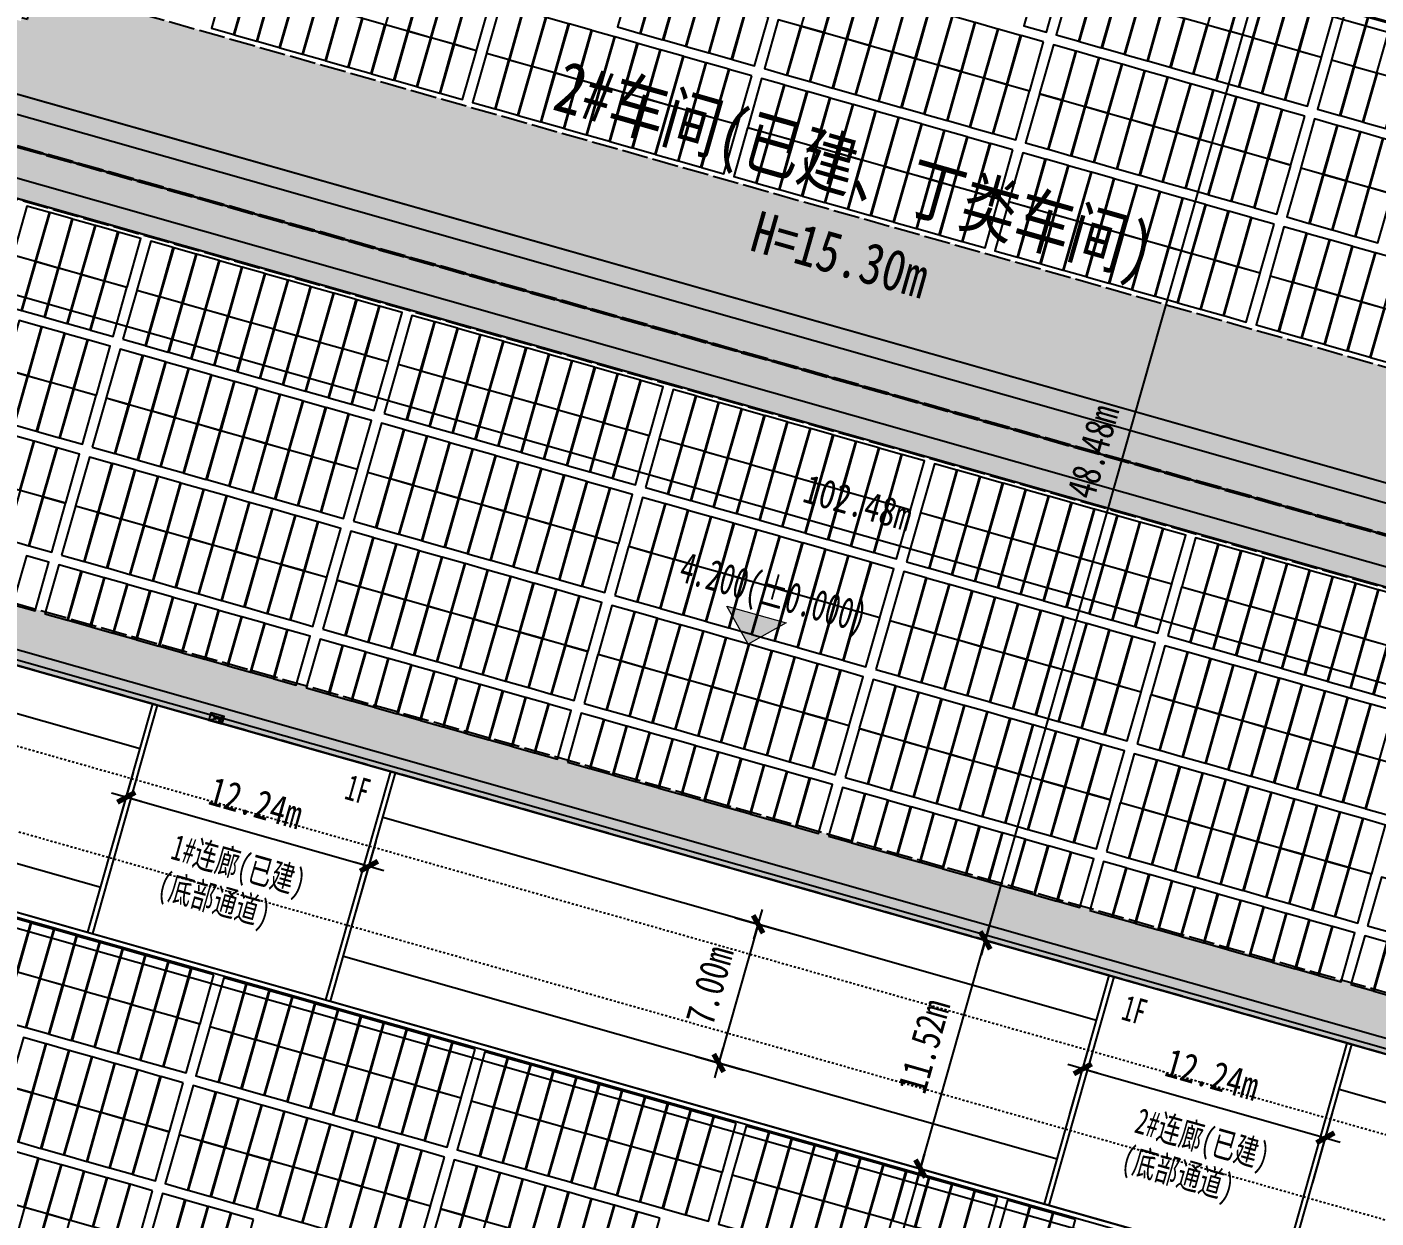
# Model space of a CAD drawing. Header units: millimetres. Extents: x 221342 to 221936, y -165780 to -165359.
# Drawn here: x 221489.9 to 221555.3, y -165624.8 to -165567 of the extents above; entities that cross this region are included whole.
import ezdxf
from ezdxf.enums import TextEntityAlignment as Align

# ---------------------------------------------------------------- set-up
doc = ezdxf.new("R2010")
doc.units = ezdxf.units.MM
doc.linetypes.add('DASH', pattern=[0.35, 0.25, -0.1])
doc.linetypes.add('DASHED', pattern=[1.524, 1.27, -0.254])
for name, color, linetype in [('PUB_DIM', 3, 'Continuous'), ('WALL', 51, 'Continuous'), ('zt-道路', 240, 'Continuous'), ('单元区域外轮廓', 7, 'ByLayer'), ('屋脊线', 7, 'ByLayer'), ('消防车道', 3, 'Continuous'), ('组件', 7, 'ByLayer'), ('轴网标注', 240, 'Continuous'), ('逆变器', 7, 'ByLayer'), ('阴影', 8, 'DASHED'), ('障碍物', 7, 'ByLayer')]:
    doc.layers.add(name, color=color, linetype=linetype)
doc.styles.add('-仿宋_GB2312', font='', dxfattribs={"width": 0.8})
doc.styles.add('-黑体', font='', dxfattribs={"width": 0.7})
doc.styles.add('dim_font', font='SIMPLEX.shx', dxfattribs={"width": 0.8})
doc.styles.get('-仿宋_GB2312').set_extended_font_data('FangSong_GB2312')
doc.styles.get('-黑体').set_extended_font_data('SimHei')
doc.dimstyles.new('AXIS150', dxfattribs={"dimscale": 1.5, "dimtxt": 300, "dimasz": 1, "dimexe": 250, "dimexo": 300, "dimgap": 150, "dimtad": 1, "dimdec": 0, "dimtxsty": 'dim_font', "dimblk": '_DIMX', "dimblk1": '_DIMX', "dimblk2": '_DIMX', "dimcen": 2.5, "dimse1": 1, "dimse2": 1, "dimclrt": 9, "dimazin": 3, "dimtfac": 1, "dimtdec": 0, "dimtix": 1, "dimtmove": 2, "dimatfit": 3, "dimldrblk": '_DIMX'})
pattern_1 = [(344.143, (221595.9987, -165598.90403), (0.1795964, 0.1965312), [0, -0.238125])]

# ---------------------------------------------------------------- blocks, each defined once
blk = doc.blocks.new('_DIMX')
blk.add_line((-150, 0), (150, 0))
at = {"const_width": 50}
blk.add_lwpolyline([(-70, -70), (70, 70)], dxfattribs=at)
blk = doc.blocks.new('*D133')
at = {"layer": 'Defpoints', "color": 0, "linetype": 'Continuous', "transparency": 16777216}
for p in [(221524.222, -165610.212), (221522.309, -165616.946), (221523.419, -165617.261)]:
    blk.add_point(p, dxfattribs=at)
at = {"layer": '轴网标注', "color": 0, "linetype": 'Continuous', "lineweight": -2, "transparency": 16777216}
for p, q in [((221525.33, -165610.532), (221523.421, -165617.256)), ((221524.222, -165610.212), (221526.534, -165610.869)), ((221522.309, -165616.946), (221524.622, -165617.602))]:
    blk.add_line(p, q, dxfattribs=at)
at = {"layer": '轴网标注', "color": 0, "linetype": 'Continuous', "lineweight": -2, "transparency": 16777216, "xscale": 0.005, "yscale": 0.005, "zscale": 0.005}
for p, rotation in [((221525.332, -165610.527), 74.14276208731073), ((221523.419, -165617.261), 254.1427620873107)]:
    blk.add_blockref('_DIMX', p, dxfattribs=dict(at, rotation=rotation))
at = {"layer": '轴网标注', "color": 9, "linetype": 'Continuous', "transparency": 16777216, "insert": (221522.981, -165613.498), "char_height": 1.4, "attachment_point": 5, "rotation": 74.14276, "style": '-仿宋_GB2312'}
blk.add_mtext('\\A1;7.00m', dxfattribs=at)
blk = doc.blocks.new('*D141')
at = {"layer": 'Defpoints', "color": 0, "linetype": 'Continuous', "transparency": 16777216}
for p in [(221496.499, -165456.12), (221428.712, -165655.332), (221439.343, -165658.351)]:
    blk.add_point(p, dxfattribs=at)
at = {"layer": '轴网标注', "color": 0, "linetype": 'Continuous', "lineweight": -2, "transparency": 16777216}
for p, q in [((221496.499, -165456.12), (221484.932, -165452.835)), ((221486.133, -165453.181), (221428.713, -165655.327)), ((221439.343, -165658.351), (221427.51, -165654.99))]:
    blk.add_line(p, q, dxfattribs=at)
at = {"layer": '轴网标注', "color": 0, "linetype": 'Continuous', "lineweight": -2, "transparency": 16777216, "xscale": 0.005, "yscale": 0.005, "zscale": 0.005}
for p, rotation in [((221486.134, -165453.176), 74.14276208731073), ((221428.712, -165655.332), 254.1427620873107)]:
    blk.add_blockref('_DIMX', p, dxfattribs=dict(at, rotation=rotation))
at = {"layer": '轴网标注', "color": 9, "linetype": 'Continuous', "transparency": 16777216, "insert": (221456.028, -165553.858), "char_height": 1.4, "attachment_point": 5, "rotation": 74.14276, "style": '-仿宋_GB2312'}
blk.add_mtext('\\A1;210.15m', dxfattribs=at)
blk = doc.blocks.new('*D146')
at = {"layer": 'Defpoints', "color": 0, "linetype": 'Continuous', "transparency": 16777216}
for p in [(221494.057, -165606.546), (221506.451, -165607.71), (221505.831, -165609.891)]:
    blk.add_point(p, dxfattribs=at)
at = {"layer": '轴网标注', "color": 0, "linetype": 'Continuous', "lineweight": -2, "transparency": 16777216}
for p, q in [((221494.057, -165606.546), (221495.018, -165603.164)), ((221494.681, -165604.367), (221506.446, -165607.709)), ((221505.831, -165609.891), (221506.792, -165606.508))]:
    blk.add_line(p, q, dxfattribs=at)
at = {"layer": '轴网标注', "color": 0, "linetype": 'Continuous', "lineweight": -2, "transparency": 16777216, "xscale": 0.005, "yscale": 0.005, "zscale": 0.005}
for p, rotation in [((221494.677, -165604.366), 164.1427629060019), ((221506.451, -165607.71), 344.142762906002)]:
    blk.add_blockref('_DIMX', p, dxfattribs=dict(at, rotation=rotation))
at = {"layer": '轴网标注', "color": 9, "linetype": 'Continuous', "transparency": 16777216, "insert": (221500.96, -165604.643), "char_height": 1.4, "attachment_point": 5, "rotation": 344.14276, "style": '-仿宋_GB2312'}
blk.add_mtext('\\A1;12.24m', dxfattribs=at)
blk = doc.blocks.new('*D147')
at = {"layer": 'Defpoints', "color": 0, "linetype": 'Continuous', "transparency": 16777216}
for p in [(221540.461, -165619.728), (221552.855, -165620.892), (221552.236, -165623.072)]:
    blk.add_point(p, dxfattribs=at)
at = {"layer": '轴网标注', "color": 0, "linetype": 'Continuous', "lineweight": -2, "transparency": 16777216}
for p, q in [((221540.461, -165619.728), (221541.422, -165616.345)), ((221541.086, -165617.549), (221552.85, -165620.89)), ((221552.236, -165623.072), (221553.197, -165619.689))]:
    blk.add_line(p, q, dxfattribs=at)
at = {"layer": '轴网标注', "color": 0, "linetype": 'Continuous', "lineweight": -2, "transparency": 16777216, "xscale": 0.005, "yscale": 0.005, "zscale": 0.005}
for p, rotation in [((221541.081, -165617.547), 164.1427629060019), ((221552.855, -165620.892), 344.142762906002)]:
    blk.add_blockref('_DIMX', p, dxfattribs=dict(at, rotation=rotation))
at = {"layer": '轴网标注', "color": 9, "linetype": 'Continuous', "transparency": 16777216, "insert": (221547.364, -165617.825), "char_height": 1.4, "attachment_point": 5, "rotation": 344.14276, "style": '-仿宋_GB2312'}
blk.add_mtext('\\A1;12.24m', dxfattribs=at)
blk = doc.blocks.new('*D173')
at = {"layer": 'Defpoints', "color": 0, "linetype": 'Continuous', "transparency": 16777216}
for p in [(221531.802, -165621.991), (221518.555, -165668.626), (221519.957, -165669.025)]:
    blk.add_point(p, dxfattribs=at)
at = {"layer": '轴网标注', "color": 0, "linetype": 'Continuous', "lineweight": -2, "transparency": 16777216}
for p, q in [((221533.202, -165622.394), (221519.958, -165669.02)), ((221531.802, -165621.991), (221534.406, -165622.731)), ((221518.555, -165668.626), (221521.159, -165669.366))]:
    blk.add_line(p, q, dxfattribs=at)
at = {"layer": '轴网标注', "color": 0, "linetype": 'Continuous', "lineweight": -2, "transparency": 16777216, "xscale": 0.005, "yscale": 0.005, "zscale": 0.005}
for p, rotation in [((221533.204, -165622.39), 74.14276208731073), ((221519.957, -165669.025), 254.1427620873107)]:
    blk.add_blockref('_DIMX', p, dxfattribs=dict(at, rotation=rotation))
at = {"layer": '轴网标注', "color": 9, "linetype": 'Continuous', "transparency": 16777216, "insert": (221525.186, -165645.311), "char_height": 1.4, "attachment_point": 5, "rotation": 74.14276, "style": '-仿宋_GB2312'}
blk.add_mtext('\\A1;48.48m', dxfattribs=at)
blk = doc.blocks.new('*D174')
at = {"layer": 'Defpoints', "color": 0, "linetype": 'Continuous', "transparency": 16777216}
for p in [(221534.949, -165610.91), (221536.351, -165611.308), (221531.802, -165621.991)]:
    blk.add_point(p, dxfattribs=at)
at = {"layer": '轴网标注', "color": 0, "linetype": 'Continuous', "lineweight": -2, "transparency": 16777216}
for p, q in [((221533.205, -165622.385), (221536.35, -165611.313)), ((221534.949, -165610.91), (221537.554, -165611.649)), ((221531.802, -165621.991), (221534.406, -165622.731))]:
    blk.add_line(p, q, dxfattribs=at)
at = {"layer": '轴网标注', "color": 0, "linetype": 'Continuous', "lineweight": -2, "transparency": 16777216, "xscale": 0.005, "yscale": 0.005, "zscale": 0.005}
for p, rotation in [((221536.351, -165611.308), 74.1427620873107), ((221533.204, -165622.39), 254.1427620873107)]:
    blk.add_blockref('_DIMX', p, dxfattribs=dict(at, rotation=rotation))
at = {"layer": '轴网标注', "color": 9, "linetype": 'Continuous', "transparency": 16777216, "insert": (221533.383, -165616.453), "char_height": 1.4, "attachment_point": 5, "rotation": 74.14276, "style": '-仿宋_GB2312'}
blk.add_mtext('\\A1;11.52m', dxfattribs=at)
blk = doc.blocks.new('*D175')
at = {"layer": 'Defpoints', "color": 0, "linetype": 'Continuous', "transparency": 16777216}
for p in [(221548.196, -165564.275), (221534.949, -165610.91), (221536.351, -165611.308)]:
    blk.add_point(p, dxfattribs=at)
at = {"layer": '轴网标注', "color": 0, "linetype": 'Continuous', "lineweight": -2, "transparency": 16777216}
for p, q in [((221548.196, -165564.275), (221550.801, -165565.014)), ((221549.597, -165564.678), (221536.353, -165611.303)), ((221534.949, -165610.91), (221537.554, -165611.649))]:
    blk.add_line(p, q, dxfattribs=at)
at = {"layer": '轴网标注', "color": 0, "linetype": 'Continuous', "lineweight": -2, "transparency": 16777216, "xscale": 0.005, "yscale": 0.005, "zscale": 0.005}
for p, rotation in [((221549.598, -165564.673), 74.14276208731073), ((221536.351, -165611.308), 254.1427620873107)]:
    blk.add_blockref('_DIMX', p, dxfattribs=dict(at, rotation=rotation))
at = {"layer": '轴网标注', "color": 9, "linetype": 'Continuous', "transparency": 16777216, "insert": (221541.58, -165587.594), "char_height": 1.4, "attachment_point": 5, "rotation": 74.14276, "style": '-仿宋_GB2312'}
blk.add_mtext('\\A1;48.48m', dxfattribs=at)
blk = doc.blocks.new('*D177')
at = {"layer": 'Defpoints', "color": 0, "linetype": 'Continuous', "transparency": 16777216}
for p in [(221481.309, -165574.57), (221579.89, -165602.572), (221579.066, -165605.471)]:
    blk.add_point(p, dxfattribs=at)
at = {"layer": '轴网标注', "color": 0, "linetype": 'Continuous', "lineweight": -2, "transparency": 16777216}
for p, q in [((221481.309, -165574.57), (221480.144, -165578.672)), ((221480.491, -165577.471), (221579.061, -165605.47)), ((221579.89, -165602.572), (221578.725, -165606.673))]:
    blk.add_line(p, q, dxfattribs=at)
at = {"layer": '轴网标注', "color": 0, "linetype": 'Continuous', "lineweight": -2, "transparency": 16777216, "xscale": 0.005, "yscale": 0.005, "zscale": 0.005}
for p, rotation in [((221480.486, -165577.469), 164.1427629060019), ((221579.066, -165605.471), 344.142762906002)]:
    blk.add_blockref('_DIMX', p, dxfattribs=dict(at, rotation=rotation))
at = {"layer": '轴网标注', "color": 9, "linetype": 'Continuous', "transparency": 16777216, "insert": (221530.172, -165590.075), "char_height": 1.4, "attachment_point": 5, "rotation": 344.14276, "style": '-仿宋_GB2312'}
blk.add_mtext('\\A1;102.48m', dxfattribs=at)
blk = doc.blocks.new('*U0')
at = {"layer": '单元区域外轮廓', "color": 2}
for points in [[(-116980, -39760, 13700), (-14500, -39760, 13700), (-14500, -88240, 13700), (-116980, -88240, 13700), (-116980, -39760, 13700)], [(-116980, -39760, 15100), (-14500, -39760, 15100), (-14500, -88240, 15100), (-116980, -88240, 15100), (-116980, -39760, 15100)]]:
    blk.add_polyline3d(points, close=True, dxfattribs=at)
at = {"flags": 1}
for tag in ['unit_id', 'unit_name', 'parapet_height', 'ground_elevation', 'is_enable_parapet']:
    blk.add_attdef(tag, (0, 0), '', height=2.5, dxfattribs=at)
blk = doc.blocks.new('*U1')
at = {"layer": '屋脊线', "color": 30}
blk.add_line((-14500, -39760, 13700), (-116980, -39760, 13700), dxfattribs=at)
at = {"flags": 1}
for tag in ['unit_id', 'unit_name']:
    blk.add_attdef(tag, (0, 0), '', height=2.5, dxfattribs=at)
blk = doc.blocks.new('*U2')
at = {"layer": '组件', "color": 0}
blk.add_polyline3d([(0, 0, 0), (-113.4, 0, 0), (-113.4, -246.2, 11.9), (0, -246.2, 11.9)], close=True, dxfattribs=at)
at = {"flags": 1}
for tag in ['mounting-hole-spacing1', 'mounting-hole-spacing2', 'module-material', 'vmpo', 'voco', 'silicon-material', 'panel-length', 'panel-width', 'panel-height', 'userid', 'theme', 'note', 'name', 'pmax', 'company-name', 'id', 'impo', 'isco']:
    blk.add_attdef(tag, (0, 0), '', height=2.5, dxfattribs=at)
blk = doc.blocks.new('*U3')
at = {"layer": '组件', "color": 232}
for p in [(-9876.4, -4007.2, 1381.5), (-9761, -4007.2, 1381.5), (-9645.6, -4007.2, 1381.5), (-9530.2, -4007.2, 1381.5), (-9414.8, -4007.2, 1381.5), (-9299.4, -4007.2, 1381.5), (-9184, -4007.2, 1381.5), (-9068.6, -4007.2, 1381.5), (-8953.2, -4007.2, 1381.5), (-8789.8, -4007.2, 1381.5), (-8674.4, -4007.2, 1381.5), (-8559, -4007.2, 1381.5), (-8443.6, -4007.2, 1381.5), (-8328.2, -4007.2, 1381.5), (-8212.8, -4007.2, 1381.5), (-8097.4, -4007.2, 1381.5), (-7982, -4007.2, 1381.5), (-7866.6, -4007.2, 1381.5), (-7751.2, -4007.2, 1381.5), (-7635.8, -4007.2, 1381.5), (-7472.4, -4007.2, 1381.5), (-7357, -4007.2, 1381.5), (-7241.6, -4007.2, 1381.5), (-7126.2, -4007.2, 1381.5), (-7010.8, -4007.2, 1381.5), (-6895.4, -4007.2, 1381.5), (-6780, -4007.2, 1381.5), (-6664.6, -4007.2, 1381.5), (-6549.2, -4007.2, 1381.5), (-6433.8, -4007.2, 1381.5), (-6318.4, -4007.2, 1381.5), (-6155, -4007.2, 1381.5), (-6039.6, -4007.2, 1381.5), (-5924.2, -4007.2, 1381.5), (-5808.8, -4007.2, 1381.5), (-5693.4, -4007.2, 1381.5), (-5578, -4007.2, 1381.5), (-5462.6, -4007.2, 1381.5), (-5347.2, -4007.2, 1381.5), (-5231.8, -4007.2, 1381.5), (-5116.4, -4007.2, 1381.5), (-5001, -4007.2, 1381.5), (-4837.6, -4007.2, 1381.5), (-4722.2, -4007.2, 1381.5), (-4606.8, -4007.2, 1381.5), (-9761, -4255.4, 1393.5), (-9645.6, -4255.4, 1393.5), (-9530.2, -4255.4, 1393.5), (-9414.8, -4255.4, 1393.5), (-9299.4, -4255.4, 1393.5), (-9184, -4255.4, 1393.5), (-9068.6, -4255.4, 1393.5), (-8953.2, -4255.4, 1393.5), (-8789.8, -4255.4, 1393.5), (-8674.4, -4255.4, 1393.5), (-8559, -4255.4, 1393.5), (-8443.6, -4255.4, 1393.5), (-8328.2, -4255.4, 1393.5), (-8212.8, -4255.4, 1393.5), (-8097.4, -4255.4, 1393.5), (-7982, -4255.4, 1393.5), (-7866.6, -4255.4, 1393.5), (-7751.2, -4255.4, 1393.5), (-7635.8, -4255.4, 1393.5), (-7472.4, -4255.4, 1393.5), (-7357, -4255.4, 1393.5), (-7241.6, -4255.4, 1393.5), (-7126.2, -4255.4, 1393.5), (-7010.8, -4255.4, 1393.5), (-6895.4, -4255.4, 1393.5), (-6780, -4255.4, 1393.5), (-6664.6, -4255.4, 1393.5), (-6549.2, -4255.4, 1393.5), (-6433.8, -4255.4, 1393.5), (-6318.4, -4255.4, 1393.5), (-6155, -4255.4, 1393.5), (-6039.6, -4255.4, 1393.5), (-5924.2, -4255.4, 1393.5), (-5808.8, -4255.4, 1393.5), (-5693.4, -4255.4, 1393.5), (-5578, -4255.4, 1393.5), (-5462.6, -4255.4, 1393.5), (-9645.6, -4551.6, 1407.8), (-9530.2, -4551.6, 1407.8), (-9414.8, -4551.6, 1407.8), (-9299.4, -4551.6, 1407.8), (-9184, -4551.6, 1407.8), (-9068.6, -4551.6, 1407.8), (-8953.2, -4551.6, 1407.8), (-8789.8, -4551.6, 1407.8), (-8674.4, -4551.6, 1407.8), (-8559, -4551.6, 1407.8), (-8443.6, -4551.6, 1407.8), (-8328.2, -4551.6, 1407.8), (-8212.8, -4551.6, 1407.8), (-8097.4, -4551.6, 1407.8), (-7982, -4551.6, 1407.8), (-7866.6, -4551.6, 1407.8), (-7751.2, -4551.6, 1407.8), (-7635.8, -4551.6, 1407.8), (-7472.4, -4551.6, 1407.8), (-7357, -4551.6, 1407.8), (-7241.6, -4551.6, 1407.8), (-7126.2, -4551.6, 1407.8), (-7010.8, -4551.6, 1407.8), (-6895.4, -4551.6, 1407.8), (-6780, -4551.6, 1407.8), (-6664.6, -4551.6, 1407.8), (-6549.2, -4551.6, 1407.8), (-9645.6, -4799.8, 1419.8), (-9530.2, -4799.8, 1419.8), (-9414.8, -4799.8, 1419.8), (-9299.4, -4799.8, 1419.8), (-9184, -4799.8, 1419.8), (-9068.6, -4799.8, 1419.8), (-8953.2, -4799.8, 1419.8), (-8789.8, -4799.8, 1419.8), (-8674.4, -4799.8, 1419.8), (-8559, -4799.8, 1419.8), (-8443.6, -4799.8, 1419.8), (-8328.2, -4799.8, 1419.8), (-8212.8, -4799.8, 1419.8), (-8097.4, -4799.8, 1419.8), (-7982, -4799.8, 1419.8), (-7866.6, -4799.8, 1419.8), (-7751.2, -4799.8, 1419.8), (-7635.8, -4799.8, 1419.8), (-7472.4, -4799.8, 1419.8), (-7357, -4799.8, 1419.8), (-9530.2, -5095.9, 1434.1), (-9414.8, -5095.9, 1434.1), (-9299.4, -5095.9, 1434.1), (-9184, -5095.9, 1434.1), (-9068.6, -5095.9, 1434.1), (-8953.2, -5095.9, 1434.1), (-8789.8, -5096, 1434.1), (-8674.4, -5096, 1434.1), (-8559, -5096, 1434.1), (-8443.6, -5096, 1434.1), (-9414.8, -5344.2, 1446.1), (-9299.4, -5344.2, 1446.1)]:
    blk.add_blockref('*U2', p, dxfattribs=at)
at = {"flags": 1}
for tag in ['offset-x', 'offset-y', 'mode', 'tilt', 'azimuth', 'align', 'array-mode', 'panel-x', 'panel-y', 'panel-per-row', 'bracket-type', 'bracket-value', 'row-per-array']:
    blk.add_attdef(tag, (0, 0), '', height=2.5, dxfattribs=at)
blk = doc.blocks.new('*U9')
at = {"layer": '单元区域外轮廓', "color": 2}
for points in [[(-116979, 20240, 13700), (-14499, 20240, 13700), (-14500, -28240, 13700), (-116980, -28240, 13700), (-116979, 20240, 13700)], [(-116979, 20240, 15100), (-14499, 20240, 15100), (-14500, -28240, 15100), (-116980, -28240, 15100), (-116979, 20240, 15100)]]:
    blk.add_polyline3d(points, close=True, dxfattribs=at)
at = {"flags": 1}
for tag in ['unit_id', 'unit_name', 'parapet_height', 'ground_elevation', 'is_enable_parapet']:
    blk.add_attdef(tag, (0, 0), '', height=2.5, dxfattribs=at)
blk = doc.blocks.new('*U10')
at = {"layer": '屋脊线', "color": 30}
for p, q in [((-116979, -4000, 14870), (-14499, -4000, 14870)), ((-116980, -28240, 13700), (-14500, -28240, 13700))]:
    blk.add_line(p, q, dxfattribs=at)
at = {"flags": 1}
for tag in ['unit_id', 'unit_name']:
    blk.add_attdef(tag, (0, 0), '', height=2.5, dxfattribs=at)
blk = doc.blocks.new('*U11')
at = {"layer": '组件', "color": 0}
blk.add_polyline3d([(0, 0, 0), (-113.4, 0, 0), (-113.4, -246.2, 11.9), (0, -246.2, 11.9)], close=True, dxfattribs=at)
at = {"flags": 1}
for tag in ['mounting-hole-spacing1', 'mounting-hole-spacing2', 'module-material', 'vmpo', 'voco', 'silicon-material', 'panel-length', 'panel-width', 'panel-height', 'userid', 'theme', 'note', 'name', 'pmax', 'company-name', 'id', 'impo', 'isco']:
    blk.add_attdef(tag, (0, 0), '', height=2.5, dxfattribs=at)
blk = doc.blocks.new('*U12')
at = {"layer": '组件', "color": 1}
for p in [(-5462.5, 1992.8, 1381.5), (-5347.1, 1992.8, 1381.5), (-5231.7, 1992.8, 1381.5), (-5116.3, 1992.8, 1381.5), (-5000.9, 1992.8, 1381.5), (-4837.5, 1992.8, 1381.5), (-4722.1, 1992.8, 1381.5), (-6318.3, 1744.6, 1393.5), (-6154.9, 1744.6, 1393.5), (-6039.5, 1744.6, 1393.5), (-5924.1, 1744.6, 1393.5), (-5808.7, 1744.6, 1393.5), (-5693.3, 1744.6, 1393.5), (-5577.9, 1744.6, 1393.5), (-5462.5, 1744.6, 1393.5), (-5347.1, 1744.6, 1393.5), (-5231.7, 1744.6, 1393.5), (-5116.3, 1744.6, 1393.5), (-5000.9, 1744.6, 1393.5), (-4837.5, 1744.6, 1393.5), (-4722.1, 1744.6, 1393.5), (-4606.7, 1744.6, 1393.5), (-7356.9, 1448.4, 1407.8), (-7241.5, 1448.4, 1407.8), (-7126.1, 1448.4, 1407.8), (-7010.7, 1448.4, 1407.8), (-6895.3, 1448.4, 1407.8), (-6779.9, 1448.4, 1407.8), (-6664.5, 1448.4, 1407.8), (-6549.1, 1448.4, 1407.8), (-6433.7, 1448.4, 1407.8), (-6318.3, 1448.4, 1407.8), (-6154.9, 1448.4, 1407.8), (-6039.5, 1448.4, 1407.8), (-5924.1, 1448.4, 1407.8), (-5808.7, 1448.4, 1407.8), (-5693.3, 1448.4, 1407.8), (-5577.9, 1448.4, 1407.8), (-5462.5, 1448.4, 1407.8), (-5347.1, 1448.4, 1407.8), (-5231.7, 1448.4, 1407.8), (-5116.3, 1448.4, 1407.8), (-5000.9, 1448.4, 1407.8), (-8212.7, 1200.2, 1419.8), (-8097.3, 1200.2, 1419.8), (-7981.9, 1200.2, 1419.8), (-7866.5, 1200.2, 1419.8), (-7751.1, 1200.2, 1419.8), (-7635.7, 1200.2, 1419.8), (-7472.3, 1200.2, 1419.8), (-7356.9, 1200.2, 1419.8), (-7241.5, 1200.2, 1419.8), (-7126.1, 1200.2, 1419.8), (-7010.7, 1200.2, 1419.8), (-6895.3, 1200.2, 1419.8), (-6779.9, 1200.2, 1419.8), (-6664.5, 1200.2, 1419.8), (-6549.1, 1200.2, 1419.8), (-6433.7, 1200.2, 1419.8), (-6318.3, 1200.2, 1419.8), (-6154.9, 1200.2, 1419.8), (-6039.5, 1200.2, 1419.8), (-5924.1, 1200.2, 1419.8), (-5808.7, 1200.2, 1419.8), (-5693.3, 1200.2, 1419.8), (-5577.9, 1200.2, 1419.8), (-5462.5, 1200.2, 1419.8), (-5347.1, 1200.2, 1419.8), (-5231.7, 1200.2, 1419.8), (-5116.3, 1200.2, 1419.8), (-5000.9, 1200.2, 1419.8), (-9299.3, 904.1, 1434.1), (-9183.9, 904.1, 1434.1), (-9068.5, 904.1, 1434.1), (-8953.1, 904.1, 1434.1), (-8789.7, 904, 1434.1), (-8674.3, 904, 1434.1), (-8558.9, 904, 1434.1), (-8443.5, 904, 1434.1), (-8328.1, 904, 1434.1), (-8212.7, 904, 1434.1), (-8097.3, 904, 1434.1), (-7981.9, 904, 1434.1), (-7866.5, 904, 1434.1), (-7751.1, 904, 1434.1), (-7635.7, 904, 1434.1), (-7472.3, 904, 1434.1), (-7356.9, 904, 1434.1), (-7241.5, 904, 1434.1), (-7126.1, 904, 1434.1), (-7010.7, 904, 1434.1), (-6895.3, 904, 1434.1), (-6779.9, 904, 1434.1), (-6664.5, 904, 1434.1), (-6549.1, 904, 1434.1), (-6433.7, 904, 1434.1), (-6318.3, 904, 1434.1), (-6154.9, 904, 1434.1), (-6039.5, 904, 1434.1), (-5924.1, 904, 1434.1), (-5808.7, 904, 1434.1), (-5693.3, 904, 1434.1), (-5577.9, 904, 1434.1), (-5462.5, 904, 1434.1), (-5347.1, 904, 1434.1), (-5231.7, 904, 1434.1), (-5116.3, 904, 1434.1), (-5000.9, 904, 1434.1), (-10107.1, 655.8, 1446.1), (-9991.7, 655.8, 1446.1), (-9876.3, 655.8, 1446.1), (-9760.9, 655.8, 1446.1), (-9645.5, 655.8, 1446.1), (-9530.1, 655.8, 1446.1), (-9414.7, 655.8, 1446.1), (-9299.3, 655.8, 1446.1), (-9183.9, 655.8, 1446.1), (-9068.5, 655.8, 1446.1), (-8953.1, 655.8, 1446.1), (-8789.7, 655.8, 1446.1), (-8674.3, 655.8, 1446.1), (-8558.9, 655.8, 1446.1), (-8443.5, 655.8, 1446.1), (-8328.1, 655.8, 1446.1), (-8212.7, 655.8, 1446.1), (-8097.3, 655.8, 1446.1), (-7981.9, 655.8, 1446.1), (-7866.5, 655.8, 1446.1), (-7751.1, 655.8, 1446.1), (-7635.7, 655.8, 1446.1), (-7472.3, 655.8, 1446.1), (-7356.9, 655.8, 1446.1), (-7241.5, 655.8, 1446.1), (-7126.1, 655.8, 1446.1), (-7010.7, 655.8, 1446.1), (-6895.3, 655.8, 1446.1), (-6779.9, 655.8, 1446.1), (-6664.5, 655.8, 1446.1), (-6549.1, 655.8, 1446.1), (-6433.7, 655.8, 1446.1), (-6318.3, 655.8, 1446.1), (-6154.9, 655.8, 1446.1), (-6039.5, 655.8, 1446.1), (-5924.1, 655.8, 1446.1), (-5808.7, 655.8, 1446.1), (-5693.3, 655.8, 1446.1), (-5577.9, 655.8, 1446.1), (-5462.5, 655.8, 1446.1), (-5347.1, 655.8, 1446.1), (-5231.7, 655.8, 1446.1), (-5116.3, 655.8, 1446.1), (-5000.9, 655.8, 1446.1)]:
    blk.add_blockref('*U11', p, dxfattribs=at)
at = {"layer": '组件', "color": 203}
for p in [(-4837.5, 1448.4, 1407.8), (-4722.1, 1448.4, 1407.8), (-4606.7, 1448.4, 1407.8), (-4491.3, 1448.4, 1407.8), (-4837.5, 1200.2, 1419.8), (-4722.1, 1200.2, 1419.8), (-4606.7, 1200.2, 1419.8), (-4491.3, 1200.2, 1419.8), (-4837.5, 904, 1434.1), (-4722.1, 904, 1434.1), (-4606.7, 904, 1434.1), (-4491.3, 904, 1434.1), (-4375.9, 904, 1434.1), (-4837.5, 655.8, 1446.1), (-4722.1, 655.8, 1446.1), (-4606.7, 655.8, 1446.1), (-4491.3, 655.8, 1446.1), (-4375.9, 655.8, 1446.1), (-4260.5, 655.8, 1446.1)]:
    blk.add_blockref('*U11', p, dxfattribs=at)
at = {"flags": 1}
for tag in ['offset-x', 'offset-y', 'mode', 'tilt', 'azimuth', 'align', 'array-mode', 'panel-x', 'panel-y', 'panel-per-row', 'bracket-type', 'bracket-value', 'row-per-array']:
    blk.add_attdef(tag, (0, 0), '', height=2.5, dxfattribs=at)
blk = doc.blocks.new('*U13')
at = {"layer": '组件', "color": 0}
blk.add_polyline3d([(0, 0, 0), (113.4, 0, 0), (113.4, 246.2, 11.9), (0, 246.2, 11.9)], close=True, dxfattribs=at)
at = {"flags": 1}
for tag in ['mounting-hole-spacing1', 'mounting-hole-spacing2', 'module-material', 'vmpo', 'voco', 'silicon-material', 'panel-length', 'panel-width', 'panel-height', 'userid', 'theme', 'note', 'name', 'pmax', 'company-name', 'id', 'impo', 'isco']:
    blk.add_attdef(tag, (0, 0), '', height=2.5, dxfattribs=at)
blk = doc.blocks.new('*U14')
at = {"layer": '组件', "color": 12}
for p in [(-10845.6, -911.4, 1472.3), (-10730.2, -911.4, 1472.3), (-10614.8, -911.4, 1472.3), (-10499.4, -911.4, 1472.3), (-10384, -911.4, 1472.3), (-10220.6, -911.5, 1472.3), (-10105.2, -911.5, 1472.3), (-9989.8, -911.5, 1472.3), (-9874.4, -911.5, 1472.3), (-9759, -911.5, 1472.3), (-9643.6, -911.5, 1472.3), (-9528.2, -911.5, 1472.3), (-9412.8, -911.5, 1472.3), (-9297.4, -911.5, 1472.3), (-9182, -911.5, 1472.3), (-9066.6, -911.5, 1472.3), (-8903.2, -911.5, 1472.3), (-8787.8, -911.5, 1472.3), (-8672.4, -911.5, 1472.3), (-8557, -911.5, 1472.3), (-8441.6, -911.5, 1472.3), (-8326.2, -911.5, 1472.3), (-8210.8, -911.5, 1472.3), (-8095.4, -911.5, 1472.3), (-7980, -911.5, 1472.3), (-7864.6, -911.5, 1472.3), (-7749.2, -911.5, 1472.3), (-7585.8, -911.5, 1472.3), (-7470.4, -911.5, 1472.3), (-7355, -911.5, 1472.3), (-7239.6, -911.5, 1472.3), (-7124.2, -911.5, 1472.3), (-7008.8, -911.5, 1472.3), (-6893.4, -911.5, 1472.3), (-6778, -911.5, 1472.3), (-6662.6, -911.5, 1472.3), (-6547.2, -911.5, 1472.3), (-6431.8, -911.5, 1472.3), (-6268.4, -911.5, 1472.3), (-6153, -911.5, 1472.3), (-6037.6, -911.5, 1472.3), (-5922.2, -911.5, 1472.3), (-5806.8, -911.5, 1472.3), (-5691.4, -911.5, 1472.3), (-5576, -911.5, 1472.3), (-5460.6, -911.5, 1472.3), (-5345.2, -911.5, 1472.3), (-5229.8, -911.5, 1472.3), (-5114.4, -911.5, 1472.3), (-10845.6, -1159.7, 1484.3), (-10730.2, -1159.7, 1484.3), (-10614.8, -1159.7, 1484.3), (-10499.4, -1159.7, 1484.3), (-10384, -1159.7, 1484.3), (-10220.6, -1159.7, 1484.3), (-10105.2, -1159.7, 1484.3), (-9989.8, -1159.7, 1484.3), (-9874.4, -1159.7, 1484.3), (-9759, -1159.7, 1484.3), (-9643.6, -1159.7, 1484.3), (-9528.2, -1159.7, 1484.3), (-9412.8, -1159.7, 1484.3), (-9297.4, -1159.7, 1484.3), (-9182, -1159.7, 1484.3), (-9066.6, -1159.7, 1484.3), (-8903.2, -1159.7, 1484.3), (-8787.8, -1159.7, 1484.3), (-8672.4, -1159.7, 1484.3), (-8557, -1159.7, 1484.3), (-8441.6, -1159.7, 1484.3), (-8326.2, -1159.7, 1484.3), (-8210.8, -1159.7, 1484.3), (-8095.4, -1159.7, 1484.3), (-7980, -1159.7, 1484.3), (-7864.6, -1159.7, 1484.3), (-7749.2, -1159.7, 1484.3), (-7585.8, -1159.7, 1484.3), (-7470.4, -1159.7, 1484.3), (-7355, -1159.7, 1484.3), (-7239.6, -1159.7, 1484.3), (-7124.2, -1159.7, 1484.3), (-7008.8, -1159.7, 1484.3), (-6893.4, -1159.7, 1484.3), (-6778, -1159.7, 1484.3), (-6662.6, -1159.7, 1484.3), (-6547.2, -1159.7, 1484.3), (-6431.8, -1159.7, 1484.3), (-6268.4, -1159.7, 1484.3), (-6153, -1159.7, 1484.3), (-6037.6, -1159.7, 1484.3), (-5922.2, -1159.7, 1484.3), (-5806.8, -1159.7, 1484.3), (-5691.4, -1159.7, 1484.3), (-5576, -1159.7, 1484.3), (-5460.6, -1159.7, 1484.3), (-5345.2, -1159.7, 1484.3), (-5229.8, -1159.7, 1484.3), (-5114.4, -1159.7, 1484.3), (-10730.2, -1455.8, 1446.1), (-10614.8, -1455.8, 1446.1), (-10499.4, -1455.8, 1446.1), (-10384, -1455.8, 1446.1), (-10220.6, -1455.8, 1446.1), (-10105.2, -1455.8, 1446.1), (-9989.8, -1455.8, 1446.1), (-9874.4, -1455.8, 1446.1), (-9759, -1455.8, 1446.1), (-9643.6, -1455.8, 1446.1), (-9528.2, -1455.8, 1446.1), (-9412.8, -1455.8, 1446.1), (-9297.4, -1455.8, 1446.1), (-9182, -1455.8, 1446.1), (-9066.6, -1455.8, 1446.1), (-8903.2, -1455.8, 1446.1), (-8787.8, -1455.8, 1446.1), (-8672.4, -1455.8, 1446.1), (-8557, -1455.8, 1446.1), (-8441.6, -1455.8, 1446.1), (-8326.2, -1455.8, 1446.1), (-8210.8, -1455.8, 1446.1), (-8095.4, -1455.8, 1446.1), (-7980, -1455.8, 1446.1), (-7864.6, -1455.8, 1446.1), (-7749.2, -1455.8, 1446.1), (-7585.8, -1455.8, 1446.1), (-7470.4, -1455.8, 1446.1), (-7355, -1455.8, 1446.1), (-7239.6, -1455.8, 1446.1), (-7124.2, -1455.8, 1446.1), (-7008.8, -1455.8, 1446.1), (-6893.4, -1455.8, 1446.1), (-6778, -1455.8, 1446.1), (-6662.6, -1455.8, 1446.1), (-6547.2, -1455.8, 1446.1), (-6431.8, -1455.8, 1446.1), (-6268.4, -1455.8, 1446.1), (-6153, -1455.8, 1446.1), (-6037.6, -1455.8, 1446.1), (-5922.2, -1455.8, 1446.1), (-5806.8, -1455.8, 1446.1), (-5691.4, -1455.8, 1446.1), (-5576, -1455.8, 1446.1), (-5460.6, -1455.8, 1446.1), (-5345.2, -1455.8, 1446.1), (-5229.8, -1455.8, 1446.1), (-5114.4, -1455.8, 1446.1), (-10730.2, -1704, 1458), (-10614.8, -1704, 1458), (-10499.4, -1704, 1458), (-10384, -1704, 1458), (-10220.6, -1704, 1458), (-10105.2, -1704, 1458), (-9989.8, -1704, 1458), (-9874.4, -1704, 1458), (-9759, -1704, 1458), (-9643.6, -1704, 1458), (-9528.2, -1704, 1458), (-9412.8, -1704, 1458), (-9297.4, -1704, 1458), (-9182, -1704, 1458), (-9066.6, -1704, 1458), (-8903.2, -1704, 1458), (-8787.8, -1704, 1458), (-8672.4, -1704, 1458), (-8557, -1704, 1458), (-8441.6, -1704, 1458), (-8326.2, -1704, 1458), (-8210.8, -1704, 1458), (-8095.4, -1704, 1458), (-7980, -1704, 1458), (-7864.6, -1704, 1458), (-7749.2, -1704, 1458), (-7585.8, -1704, 1458), (-7470.4, -1704, 1458), (-7355, -1704, 1458), (-7239.6, -1704, 1458), (-7124.2, -1704, 1458), (-7008.8, -1704, 1458), (-6893.4, -1704, 1458), (-6778, -1704, 1458), (-6662.6, -1704, 1458), (-6547.2, -1704, 1458), (-6431.8, -1704, 1458), (-6268.4, -1704, 1458), (-6153, -1704, 1458), (-6037.6, -1704, 1458), (-5922.2, -1704, 1458), (-5806.8, -1704, 1458), (-5691.4, -1704, 1458), (-5576, -1704, 1458), (-5460.6, -1704, 1458), (-5345.2, -1704, 1458), (-5229.8, -1704, 1458), (-5114.4, -1704, 1458), (-10614.8, -2000.2, 1419.8), (-10499.4, -2000.2, 1419.8), (-10384, -2000.2, 1419.8), (-10220.6, -2000.2, 1419.8), (-10105.2, -2000.2, 1419.8), (-9989.8, -2000.2, 1419.8), (-9874.4, -2000.2, 1419.8), (-9759, -2000.2, 1419.8), (-9643.6, -2000.2, 1419.8), (-9528.2, -2000.2, 1419.8), (-9412.8, -2000.2, 1419.8), (-9297.4, -2000.2, 1419.8), (-9182, -2000.2, 1419.8), (-9066.6, -2000.2, 1419.8), (-8903.2, -2000.2, 1419.8), (-8787.8, -2000.2, 1419.8), (-8672.4, -2000.2, 1419.8), (-8557, -2000.2, 1419.8), (-8441.6, -2000.2, 1419.8), (-8326.2, -2000.2, 1419.8), (-8210.8, -2000.2, 1419.8), (-8095.4, -2000.2, 1419.8), (-7980, -2000.2, 1419.8), (-7864.6, -2000.2, 1419.8), (-7749.2, -2000.2, 1419.8), (-7585.8, -2000.2, 1419.8), (-7470.4, -2000.2, 1419.8), (-7355, -2000.2, 1419.8), (-7239.6, -2000.2, 1419.8), (-7124.2, -2000.2, 1419.8), (-7008.8, -2000.2, 1419.8), (-6893.4, -2000.2, 1419.8), (-6778, -2000.2, 1419.8), (-6662.6, -2000.2, 1419.8), (-6547.2, -2000.2, 1419.8), (-6431.8, -2000.2, 1419.8), (-10499.4, -2248.4, 1431.7), (-10384, -2248.4, 1431.7), (-10220.6, -2248.4, 1431.7), (-10105.2, -2248.4, 1431.7), (-9989.8, -2248.4, 1431.7), (-9874.4, -2248.4, 1431.7), (-9759, -2248.4, 1431.7), (-9643.6, -2248.4, 1431.7), (-9528.2, -2248.4, 1431.7), (-9412.8, -2248.4, 1431.7), (-9297.4, -2248.4, 1431.7), (-9182, -2248.4, 1431.7), (-9066.6, -2248.4, 1431.7), (-8903.2, -2248.4, 1431.7), (-8787.8, -2248.4, 1431.7), (-8672.4, -2248.4, 1431.7), (-8557, -2248.4, 1431.7), (-8441.6, -2248.4, 1431.7), (-8326.2, -2248.4, 1431.7), (-8210.8, -2248.4, 1431.7), (-8095.4, -2248.4, 1431.7), (-7980, -2248.4, 1431.7), (-7864.6, -2248.4, 1431.7), (-7749.2, -2248.4, 1431.7), (-7585.8, -2248.4, 1431.7), (-7470.4, -2248.4, 1431.7), (-7355, -2248.4, 1431.7), (-7239.6, -2248.4, 1431.7), (-7124.2, -2248.4, 1431.7), (-7008.8, -2248.4, 1431.7), (-6893.4, -2248.4, 1431.7), (-6778, -2248.4, 1431.7), (-6662.6, -2248.4, 1431.7), (-6547.2, -2248.4, 1431.7), (-6431.8, -2248.4, 1431.7), (-10384, -2544.5, 1393.5), (-10220.6, -2544.6, 1393.5), (-10105.2, -2544.6, 1393.5), (-9989.8, -2544.6, 1393.5), (-9874.4, -2544.6, 1393.5), (-9759, -2544.6, 1393.5), (-9643.6, -2544.6, 1393.5), (-9528.2, -2544.6, 1393.5), (-9412.8, -2544.6, 1393.5), (-9297.4, -2544.6, 1393.5), (-9182, -2544.6, 1393.5), (-9066.6, -2544.6, 1393.5), (-8903.2, -2544.6, 1393.5), (-8787.8, -2544.6, 1393.5), (-8672.4, -2544.6, 1393.5), (-8557, -2544.6, 1393.5), (-8441.6, -2544.6, 1393.5), (-8326.2, -2544.6, 1393.5), (-8210.8, -2544.6, 1393.5), (-8095.4, -2544.6, 1393.5), (-7980, -2544.6, 1393.5), (-7864.6, -2544.6, 1393.5), (-7749.2, -2544.6, 1393.5), (-7585.8, -2544.6, 1393.5), (-7470.4, -2544.6, 1393.5), (-7355, -2544.6, 1393.5), (-7239.6, -2544.6, 1393.5), (-7124.2, -2544.6, 1393.5), (-7008.8, -2544.6, 1393.5), (-6893.4, -2544.6, 1393.5), (-6778, -2544.6, 1393.5), (-6662.6, -2544.6, 1393.5), (-6547.2, -2544.6, 1393.5), (-6431.8, -2544.6, 1393.5)]:
    blk.add_blockref('*U13', p, dxfattribs=at)
at = {"layer": '组件', "color": 203}
for p in [(-4951, -911.5, 1472.3), (-4835.6, -911.5, 1472.3), (-4720.2, -911.5, 1472.3), (-4604.8, -911.5, 1472.3), (-4489.4, -911.5, 1472.3), (-4374, -911.5, 1472.3), (-4258.6, -911.5, 1472.3), (-4143.2, -911.5, 1472.3), (-4027.8, -911.5, 1472.3), (-4951, -1159.7, 1484.3), (-4835.6, -1159.7, 1484.3), (-4720.2, -1159.7, 1484.3), (-4604.8, -1159.7, 1484.3), (-4489.4, -1159.7, 1484.3), (-4374, -1159.7, 1484.3), (-4258.6, -1159.7, 1484.3), (-4143.2, -1159.7, 1484.3), (-4027.8, -1159.7, 1484.3), (-3912.4, -1159.7, 1484.3), (-4951, -1455.8, 1446.1), (-4835.6, -1455.8, 1446.1), (-4720.2, -1455.8, 1446.1), (-4604.8, -1455.8, 1446.1), (-4489.4, -1455.8, 1446.1), (-4374, -1455.8, 1446.1), (-4258.6, -1455.8, 1446.1), (-4143.2, -1455.8, 1446.1), (-4027.8, -1455.8, 1446.1), (-3912.4, -1455.8, 1446.1), (-4951, -1704.1, 1458), (-4835.6, -1704.1, 1458), (-4720.2, -1704.1, 1458), (-4604.8, -1704.1, 1458), (-4489.4, -1704.1, 1458), (-4374, -1704.1, 1458), (-4258.6, -1704.1, 1458), (-4143.2, -1704.1, 1458), (-4027.8, -1704.1, 1458), (-3912.4, -1704.1, 1458), (-3797, -1704.1, 1458), (-6268.4, -2000.2, 1419.8), (-6153, -2000.2, 1419.8), (-6037.6, -2000.2, 1419.8), (-5922.2, -2000.2, 1419.8), (-5806.8, -2000.2, 1419.8), (-5691.4, -2000.2, 1419.8), (-5576, -2000.2, 1419.8), (-5460.6, -2000.2, 1419.8), (-5345.2, -2000.2, 1419.8), (-5229.8, -2000.2, 1419.8), (-5114.4, -2000.2, 1419.8), (-4951, -2000.2, 1419.8), (-4835.6, -2000.2, 1419.8), (-4720.2, -2000.2, 1419.8), (-4604.8, -2000.2, 1419.8), (-4489.4, -2000.2, 1419.8), (-4374, -2000.2, 1419.8), (-4258.6, -2000.2, 1419.8), (-4143.2, -2000.2, 1419.8), (-4027.8, -2000.2, 1419.8), (-3912.4, -2000.2, 1419.8), (-3797, -2000.2, 1419.8), (-6268.4, -2248.4, 1431.7), (-6153, -2248.4, 1431.7), (-6037.6, -2248.4, 1431.7), (-5922.2, -2248.4, 1431.7), (-5806.8, -2248.4, 1431.7), (-5691.4, -2248.4, 1431.7), (-5576, -2248.4, 1431.7), (-5460.6, -2248.4, 1431.7), (-5345.2, -2248.4, 1431.7), (-5229.8, -2248.4, 1431.7), (-5114.4, -2248.4, 1431.7), (-4951, -2248.4, 1431.7), (-4835.6, -2248.4, 1431.7), (-4720.2, -2248.4, 1431.7), (-4604.8, -2248.4, 1431.7), (-4489.4, -2248.4, 1431.7), (-4374, -2248.4, 1431.7), (-4258.6, -2248.4, 1431.7), (-4143.2, -2248.4, 1431.7), (-4027.8, -2248.4, 1431.7), (-3912.4, -2248.4, 1431.7), (-3797, -2248.4, 1431.7), (-3633.6, -2248.4, 1431.7), (-6268.4, -2544.6, 1393.5), (-6153, -2544.6, 1393.5), (-6037.6, -2544.6, 1393.5), (-5922.2, -2544.6, 1393.5), (-5806.8, -2544.6, 1393.5), (-5691.4, -2544.6, 1393.5), (-5576, -2544.6, 1393.5), (-5460.6, -2544.6, 1393.5), (-5345.2, -2544.6, 1393.5), (-5229.8, -2544.6, 1393.5), (-5114.4, -2544.6, 1393.5), (-4951, -2544.6, 1393.5), (-4835.6, -2544.6, 1393.5), (-4720.2, -2544.6, 1393.5), (-4604.8, -2544.6, 1393.5), (-4489.4, -2544.6, 1393.5), (-4374, -2544.6, 1393.5), (-4258.6, -2544.6, 1393.5), (-4143.2, -2544.6, 1393.5), (-4027.8, -2544.6, 1393.5), (-3912.4, -2544.6, 1393.5), (-3797, -2544.6, 1393.5), (-3633.6, -2544.6, 1393.5), (-3518.2, -2544.6, 1393.5)]:
    blk.add_blockref('*U13', p, dxfattribs=at)
at = {"flags": 1}
for tag in ['offset-x', 'offset-y', 'mode', 'tilt', 'azimuth', 'align', 'array-mode', 'panel-x', 'panel-y', 'panel-per-row', 'bracket-type', 'bracket-value', 'row-per-array']:
    blk.add_attdef(tag, (0, 0), '', height=2.5, dxfattribs=at)
blk = doc.blocks.new('*U17', base_point=(33, 18.1))
at = {"color": 0}
for p, q in [((0, 0), (66, 36.3)), ((43, 18.3), (62, 18.3)), ((43, 9.7), (62, 9.7))]:
    blk.add_line(p, q, dxfattribs=at)
blk.add_lwpolyline([(0, 0), (66, 0), (66, 36.3), (0, 36.3)], close=True, dxfattribs=at)
blk.add_lwpolyline([(3.6, 27.1, -0.6815), (12, 30.4), (19.4, 23.8, 0.6815), (27.7, 27.1)], format="xyb", dxfattribs=at)
blk = doc.blocks.new('*U45')
at = {"layer": '障碍物', "color": 1}
blk.add_polyline3d([(-111679, -1560, 10), (-19799, -1560, 10), (-19799, -6440, 10), (-111679, -6440, 10)], close=True, dxfattribs=at)
at = {"flags": 1}
for tag in ['height', 'shape']:
    blk.add_attdef(tag, (0, 0), '', height=2.5, dxfattribs=at)

msp = doc.modelspace()

# ---------------------------------------------------------------- hatches: boundary and pattern name
h = msp.add_hatch()
h.set_pattern_fill('DOTS', scale=0.15, angle=-15.857)
h.set_pattern_definition(pattern_1)
h.paths.add_polyline_path([(221580.665, -165590.866), (221578.93, -165595.802), (221577.25, -165597.478), (221577.114, -165597.664), (221483.382, -165571.039), (221483.225, -165570.86), (221483.814, -165567.617), (221482.651, -165570.832), (221482.421, -165570.766), (221489.025, -165547.517), (221490.6, -165547.965), (221484.421, -165565.771), (221488.341, -165566.884), (221488.376, -165566.76), (221489.281, -165566.793), (221489.328, -165566.626), (221489.559, -165566.692), (221489.606, -165566.526), (221489.875, -165566.602), (221489.922, -165566.436), (221490.507, -165566.423), (221490.667, -165566.154), (221490.936, -165566.231), (221491.133, -165565.973), (221491.441, -165566.06), (221491.701, -165565.73), (221492.047, -165565.828), (221492.357, -165565.468), (221580.747, -165590.575), (221580.665, -165590.866)])
h = msp.add_hatch()
h.set_pattern_fill('DOTS', scale=0.15, angle=-15.857)
h.set_pattern_definition(pattern_1)
h.paths.add_polyline_path([(221580.9, -165598.818), (221580.439, -165598.687), (221580.377, -165598.759), (221572.384, -165618.563), (221477.999, -165591.753), (221482.633, -165570.905), (221482.402, -165570.84), (221475.798, -165594.089), (221574.296, -165622.067), (221580.9, -165598.818)])
h = msp.add_hatch()
h.set_pattern_fill('DOTS', scale=0.15, angle=-15.857)
h.set_pattern_definition(pattern_1)
h.paths.add_polyline_path([(221577.057, -165597.727), (221483.478, -165571.146), (221483.466, -165571.187), (221486.738, -165574.584), (221575.167, -165599.702), (221577.057, -165597.727)])
at = {"layer": 'PUB_DIM', "lineweight": 0}
msp.add_hatch(color=5, dxfattribs=at).paths.add_polyline_path([(221523.81, -165595.085), (221524.843, -165596.938), (221526.696, -165595.905)])

# ---------------------------------------------------------------- linework, layer by layer
at = {"layer": 'PUB_DIM', "color": 5, "lineweight": 0}
for p, q in [((221524.843, -165596.938), (221523.81, -165595.085)), ((221523.81, -165595.085), (221526.696, -165595.905)), ((221525.253, -165595.495), (221526.696, -165595.905)), ((221526.696, -165595.905), (221524.843, -165596.938))]:
    msp.add_line(p, q, dxfattribs=at)
at = {"layer": 'WALL', "color": 20, "linetype": 'Continuous'}
for p, q in [((221489.038, -165548.24), (221587.156, -165576.111)), ((221476.196, -165593.451), (221574.314, -165621.322)), ((221493.047, -165610.983), (221496.194, -165599.901)), ((221504.359, -165614.196), (221507.507, -165603.115)), ((221472.644, -165605.957), (221570.762, -165633.827)), ((221539.451, -165624.164), (221542.599, -165613.082)), ((221550.763, -165627.377), (221553.911, -165616.296))]:
    msp.add_line(p, q, dxfattribs=at)
at = {"layer": 'WALL', "color": 51, "linetype": 'Continuous'}
for p, q in [((221492.816, -165610.917), (221495.963, -165599.836)), ((221504.59, -165614.262), (221507.738, -165603.18)), ((221539.22, -165624.098), (221542.368, -165613.017)), ((221550.994, -165627.443), (221554.142, -165616.361))]:
    msp.add_line(p, q, dxfattribs=at)
at = {"layer": 'WALL', "color": 20, "linetype": 'Continuous', "flags": 128}
for points in [[(221489.175, -165547.759), (221587.293, -165575.63), (221574.177, -165621.803), (221476.059, -165593.932)], [(221472.78, -165605.476), (221570.899, -165633.346), (221557.783, -165679.52), (221459.665, -165651.649)]]:
    msp.add_lwpolyline(points, close=True, dxfattribs=at)
at = {"layer": 'WALL', "color": 20, "linetype": 'Continuous'}
msp.add_lwpolyline([(221488.798, -165571.042), (221575.373, -165595.634), (221574.554, -165598.52), (221487.979, -165573.928)], close=True, dxfattribs=at)
at = {"layer": 'WALL', "color": 20, "linetype": 'Continuous', "elevation": 16.9}
msp.add_lwpolyline([(221488.799, -165571.042), (221575.374, -165595.634), (221574.554, -165598.52), (221487.979, -165573.928)], close=True, dxfattribs=at)
at = {"layer": 'zt-道路', "linetype": 'Continuous'}
for p, q in [((221495.346, -165602.01), (221475.376, -165596.337)), ((221493.433, -165608.743), (221473.463, -165603.071)), ((221541.75, -165615.191), (221507.12, -165605.354)), ((221539.837, -165621.924), (221505.207, -165612.088)), ((221553.524, -165618.535), (221573.494, -165624.208))]:
    msp.add_line(p, q, dxfattribs=at)
at = {"layer": '单元区域外轮廓', "linetype": 'Continuous', "elevation": 13.7, "flags": 128}
for points in [[(221489.01, -165547.463), (221587.59, -165575.464), (221574.343, -165622.1), (221475.763, -165594.098), (221489.01, -165547.463)], [(221472.615, -165605.179), (221571.195, -165633.181), (221557.948, -165679.816), (221459.368, -165651.814), (221472.615, -165605.179)]]:
    msp.add_lwpolyline(points, dxfattribs=at)
at = {"layer": '屋脊线', "linetype": 'Continuous', "elevation": 14.87, "flags": 128}
msp.add_lwpolyline([(221482.386, -165570.78), (221580.967, -165598.782)], dxfattribs=at)
at = {"layer": '消防车道', "linetype": 'DASH', "ltscale": 0.005, "flags": 128}
for points in [[(221570.68, -165624.968, 0.414214), (221581.796, -165618.769), (221592.179, -165582.215, 0.414214), (221585.981, -165571.099), (221492.672, -165544.594, 0.414214), (221481.556, -165550.793), (221471.173, -165587.347, 0.414214), (221477.371, -165598.463)], [(221465.161, -165608.509), (221454.778, -165645.063, 0.414214), (221460.976, -165656.18), (221554.285, -165682.684, 0.414214), (221565.402, -165676.486), (221575.785, -165639.932, 0.414214), (221569.587, -165628.815), (221476.278, -165602.311, 0.414214)]]:
    msp.add_lwpolyline(points, format="xyb", close=True, dxfattribs=at)
at = {"layer": '阴影', "linetype": 'DASHED'}
msp.add_polyline3d([(221489.606, -165566.526, 14.576), (221489.875, -165566.602, 14.576), (221489.922, -165566.436, 14.568), (221490.507, -165566.423, 14.56), (221490.667, -165566.154, 14.545), (221490.936, -165566.231, 14.545), (221491.133, -165565.973, 14.53), (221491.441, -165566.06, 14.53), (221491.701, -165565.73, 14.512), (221492.047, -165565.828, 14.512), (221492.357, -165565.468, 14.491), (221580.747, -165590.575, 14.491), (221580.665, -165590.866, 14.505), (221580.665, -165590.866, 14.505), (221578.93, -165595.802, 14.758), (221577.25, -165597.478, 14.857), (221577.114, -165597.664, 14.868), (221483.382, -165571.039, 14.868)], dxfattribs=at)
for points in [[(221580.9, -165598.818, 14.867), (221580.439, -165598.687, 14.867), (221580.377, -165598.759, 14.863), (221572.384, -165618.563, 13.838), (221477.999, -165591.753, 13.838), (221482.633, -165570.905, 14.867), (221482.402, -165570.84, 14.867), (221475.798, -165594.089, 13.701), (221574.296, -165622.067, 13.701), (221580.9, -165598.818, 14.867)], [(221577.057, -165597.727, 14.867), (221483.478, -165571.146, 14.867), (221483.466, -165571.187, 14.865), (221486.738, -165574.584, 14.751), (221575.167, -165599.702, 14.751), (221577.057, -165597.727, 14.867)]]:
    msp.add_polyline3d(points, close=True, dxfattribs=at)
at = {"layer": '障碍物', "color": 20, "linetype": 'Continuous', "elevation": 16.823}
msp.add_lwpolyline([(221488.151, -165569.881), (221576.535, -165594.987), (221575.202, -165599.681), (221486.818, -165574.576)], close=True, dxfattribs=at)

# ---------------------------------------------------------------- block references
at = {"layer": '单元区域外轮廓', "xscale": 0.001, "yscale": 0.001, "zscale": 0.001, "rotation": 344.143}
for name in ['*U9', '*U0']:
    msp.add_blockref(name, (221595.999, -165598.904, -0.001), dxfattribs=at)
at = {"layer": '屋脊线', "xscale": 0.001, "yscale": 0.001, "zscale": 0.001, "rotation": 344.143}
for name in ['*U10', '*U1']:
    msp.add_blockref(name, (221595.999, -165598.904, -0.001), dxfattribs=at)
at = {"layer": '组件', "xscale": 0.01, "yscale": 0.01, "zscale": 0.01, "rotation": 344.143}
for name in ['*U12', '*U14', '*U3']:
    msp.add_blockref(name, (221595.999, -165598.904, -0.001), dxfattribs=at)
at = {"layer": '逆变器', "xscale": 0.01, "yscale": 0.01, "zscale": 0.01, "rotation": 344.1427625747447}
msp.add_blockref('*U17', (221499.053, -165600.536, 14.233), dxfattribs=at)
at = {"layer": '障碍物', "xscale": 0.001, "yscale": 0.001, "zscale": 0.001, "rotation": 344.143}
msp.add_blockref('*U45', (221595.999, -165598.904, -0.001), dxfattribs=at)

# ---------------------------------------------------------------- texts
at = {"layer": 'PUB_DIM', "color": 5, "lineweight": 0, "style": '-黑体'}
for s, height, width, p in [('2#车间(已建、丁类车间)', 2.5, 0.8, (221515.274, -165570.965)), ('H=15.30m', 2, 0.8, (221524.854, -165577.798)), ('4.200(%%p0.000)', 1.5, 0.65, (221521.419, -165593.86)), ('1F', 1.25, 0.65, (221505.204, -165604.427)), ('1#连廊(已建)', 1.25, 0.65, (221496.77, -165607.335)), ('(底部通道)', 1.25, 0.65, (221496.121, -165609.155)), ('1F', 1.25, 0.65, (221542.892, -165615.132)), ('2#连廊(已建)', 1.25, 0.65, (221543.532, -165620.617)), ('(底部通道)', 1.25, 0.65, (221542.884, -165622.437))]:
    msp.add_text(s, height=height, rotation=344.14276, dxfattribs=dict(at, width=width)).set_placement(p)
at = {"layer": '逆变器', "color": 2}
msp.add_text('TB3', height=0.2, rotation=344.143, dxfattribs=at).set_placement((221499.053, -165600.536, 14.233), align=Align.MIDDLE_CENTER)

# ---------------------------------------------------------------- dimensions: what is measured, and where the dimension line sits
at = {"layer": '轴网标注', "color": 77, "linetype": 'Continuous'}
for base, p1, p2, angle, picture, middle in [((221428.712, -165655.332), (221496.499, -165456.12), (221439.343, -165658.351), 74.14276, '*D141', (221456.028, -165553.858)), ((221536.351, -165611.308), (221548.196, -165564.275), (221534.949, -165610.91), 74.14276, '*D175', (221541.58, -165587.594)), ((221579.066, -165605.471), (221481.309, -165574.57), (221579.89, -165602.572), 344.14276, '*D177', (221530.172, -165590.075)), ((221506.451, -165607.71), (221494.057, -165606.546), (221505.831, -165609.891), 344.14276, '*D146', (221500.96, -165604.643)), ((221523.419, -165617.261), (221524.222, -165610.212), (221522.309, -165616.946), 74.14276, '*D133', (221522.981, -165613.498)), ((221536.351, -165611.308), (221531.802, -165621.991), (221534.949, -165610.91), 254.14276, '*D174', (221533.383, -165616.453)), ((221552.855, -165620.892), (221540.461, -165619.728), (221552.236, -165623.072), 344.14276, '*D147', (221547.364, -165617.825)), ((221519.957, -165669.025), (221531.802, -165621.991), (221518.555, -165668.626), 74.14276, '*D173', (221525.186, -165645.311))]:
    dim = msp.add_linear_dim(base=base, p1=p1, p2=p2, angle=angle, dimstyle='AXIS150', override={"dimscale": 0.005, "dimtxt": 280, "dimexo": 0, "dimdec": 2, "dimpost": 'm', "dimtxsty": '-仿宋_GB2312', "dimsah": 1, "dimse1": 0, "dimse2": 0}, dxfattribs=at)
    dim.commit()
    dim.dimension.update_dxf_attribs({"geometry": picture, "text_midpoint": middle})

doc.saveas('drawing.dxf')
